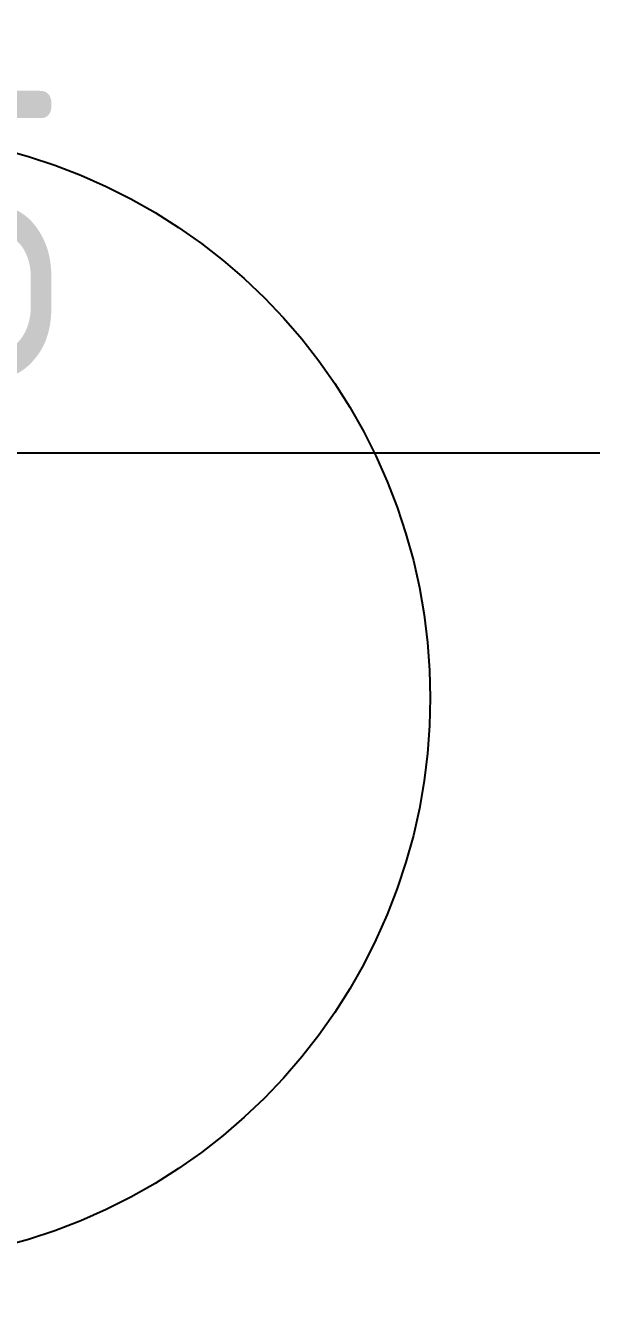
# Model space of a CAD drawing. Extents: x 11992 to 29481, y -6727 to 6811.
# Drawn here: x 17792.4 to 17942.3, y 2141.7 to 2478.8 of the extents above; entities that cross this region are included whole.
import ezdxf

# ---------------------------------------------------------------- set-up
doc = ezdxf.new("R2010")
doc.units = 0
doc.header["$MEASUREMENT"] = 0
doc.layers.get('0').update_dxf_attribs({"color": 8, "linetype": 'CONTINUOUS'})
doc.layers.get('Defpoints').update_dxf_attribs({"color": 8, "linetype": 'CONTINUOUS'})
doc.layers.add('zoylight 4标注', color=9, linetype='CONTINUOUS')
doc.layers.add('zoylight 5回路', color=4, linetype='CONTINUOUS')
doc.styles.add('CCD-DIM', font='archs.shx', dxfattribs={"width": 0.8})
doc.dimstyles.new('zoylight_DIM_40', dxfattribs={"dimscale": 40, "dimtxt": 1.9, "dimasz": 0.4, "dimexe": 0.5, "dimexo": 0.5, "dimgap": 0.5, "dimtad": 1, "dimdec": 0, "dimrnd": 5, "dimzin": 12, "dimdsep": 46, "dimtxsty": 'CCD-DIM', "dimblk": 'CCD_Dimension_Tick', "dimcen": 0.125, "dimclrd": 44, "dimclre": 44, "dimclrt": 50, "dimadec": 0, "dimazin": 0, "dimtfac": 1, "dimtdec": 0, "dimtmove": 2, "dimatfit": 3, "dimldrblk": 'CCD_Leader_Dot', "dimfxl": 0, "dimtvp": 1, "dimtolj": 1, "dimtzin": 0, "dimarcsym": 0})

# ---------------------------------------------------------------- blocks, each defined once
blk = doc.blocks.new('CCD_Dimension_Tick')
at = {"color": 0, "linetype": 'ByBlock'}
for p, q in [((-1.091, 0), (0, 0)), ((0, 0), (1.091, 0))]:
    blk.add_line(p, q, dxfattribs=at)
at = {"color": 0, "linetype": 'Continuous', "const_width": 0.608}
blk.add_lwpolyline([(-0.61, -0.61), (0.61, 0.61)], dxfattribs=at)
blk = doc.blocks.new('*D89')
at = {"layer": 'Defpoints', "color": 0, "linetype": 'Continuous'}
for p in [(17297.04, 2365.52), (17297.04, 2289.57, -312.03), (18199.83, 2289.57, -312.03)]:
    blk.add_point(p, dxfattribs=at)
at = {"layer": 'zoylight 4标注', "color": 44, "linetype": 'Continuous', "lineweight": -2}
blk.add_line((17297.04, 2309.57), (17297.04, 2385.52), dxfattribs=at)
at = {"layer": 'zoylight 4标注', "color": 44, "lineweight": -2}
for p, q in [((18199.83, 2309.57), (18199.83, 2385.52)), ((18183.83, 2365.52), (17313.04, 2365.52))]:
    blk.add_line(p, q, dxfattribs=at)
at = {"layer": 'zoylight 4标注', "color": 44, "linetype": 'Continuous', "lineweight": -2, "xscale": 16, "yscale": 16, "zscale": 16, "rotation": 180}
blk.add_blockref('CCD_Dimension_Tick', (17297.04, 2365.52), dxfattribs=at)
at = {"layer": 'zoylight 4标注', "color": 44, "linetype": 'Continuous', "lineweight": -2, "xscale": 16, "yscale": 16, "zscale": 16}
blk.add_blockref('CCD_Dimension_Tick', (18199.83, 2365.52), dxfattribs=at)
at = {"layer": 'zoylight 4标注', "color": 50, "linetype": 'Continuous', "insert": (17748.43, 2423.52), "char_height": 76, "attachment_point": 5, "style": 'CCD-DIM'}
blk.add_mtext('\\A1;905', dxfattribs=at)
blk = doc.blocks.new('CCD_Leader_Dot')
at = {"color": 0, "linetype": 'ByBlock'}
blk.add_line((-5, 0), (-10, 0), dxfattribs=at)
at = {"color": 0, "linetype": 'ByBlock', "const_width": 5}
blk.add_lwpolyline([(-2.5, 0, 1), (2.5, 0, 1)], format="xyb", close=True, dxfattribs=at)

msp = doc.modelspace()

# ---------------------------------------------------------------- linework, layer by layer
for p, q in [((17786.07, 2446.1, -324.03), (17793.16, 2444.14, -324.03)), ((17786.07, 2446.1, -312.03), (17793.16, 2444.14, -312.03)), ((17793.16, 2444.14, -324.03), (17793.16, 2444.14, -312.03)), ((17793.16, 2444.14, -324.03), (17800.15, 2441.83, -324.03)), ((17793.16, 2444.14, -312.03), (17800.15, 2441.83, -312.03)), ((17800.15, 2441.83, -324.03), (17800.15, 2441.83, -312.03)), ((17800.15, 2441.83, -324.03), (17807.02, 2439.18, -324.03)), ((17800.15, 2441.83, -312.03), (17807.02, 2439.18, -312.03)), ((17807.02, 2439.18, -324.03), (17807.02, 2439.18, -312.03)), ((17807.02, 2439.18, -324.03), (17813.75, 2436.2, -324.03)), ((17807.02, 2439.18, -312.03), (17813.75, 2436.2, -312.03)), ((17813.75, 2436.2, -324.03), (17813.75, 2436.2, -312.03)), ((17813.75, 2436.2, -324.03), (17820.33, 2432.89, -324.03)), ((17813.75, 2436.2, -312.03), (17820.33, 2432.89, -312.03)), ((17820.33, 2432.89, -324.03), (17820.33, 2432.89, -312.03)), ((17820.33, 2432.89, -324.03), (17826.74, 2429.26, -324.03)), ((17820.33, 2432.89, -312.03), (17826.74, 2429.26, -312.03)), ((17826.74, 2429.26, -324.03), (17826.74, 2429.26, -312.03)), ((17826.74, 2429.26, -324.03), (17832.96, 2425.32, -324.03)), ((17826.74, 2429.26, -312.03), (17832.96, 2425.32, -312.03)), ((17832.96, 2425.32, -324.03), (17832.96, 2425.32, -312.03)), ((17832.96, 2425.32, -324.03), (17838.98, 2421.08, -324.03)), ((17832.96, 2425.32, -312.03), (17838.98, 2421.08, -312.03)), ((17838.98, 2421.08, -324.03), (17838.98, 2421.08, -312.03)), ((17838.98, 2421.08, -324.03), (17844.78, 2416.55, -324.03)), ((17838.98, 2421.08, -312.03), (17844.78, 2416.55, -312.03)), ((17844.78, 2416.55, -324.03), (17844.78, 2416.55, -312.03)), ((17844.78, 2416.55, -324.03), (17850.35, 2411.74, -324.03)), ((17844.78, 2416.55, -312.03), (17850.35, 2411.74, -312.03)), ((17850.35, 2411.74, -324.03), (17850.35, 2411.74, -312.03)), ((17850.35, 2411.74, -324.03), (17855.69, 2406.66, -324.03)), ((17850.35, 2411.74, -312.03), (17855.69, 2406.66, -312.03)), ((17855.69, 2406.66, -324.03), (17855.69, 2406.66, -312.03)), ((17855.69, 2406.66, -324.03), (17860.76, 2401.33, -324.03)), ((17855.69, 2406.66, -312.03), (17860.76, 2401.33, -312.03)), ((17860.76, 2401.33, -324.03), (17860.76, 2401.33, -312.03)), ((17860.76, 2401.33, -324.03), (17865.57, 2395.76, -324.03)), ((17860.76, 2401.33, -312.03), (17865.57, 2395.76, -312.03)), ((17865.57, 2395.76, -324.03), (17865.57, 2395.76, -312.03)), ((17865.57, 2395.76, -324.03), (17870.1, 2389.95, -324.03)), ((17865.57, 2395.76, -312.03), (17870.1, 2389.95, -312.03)), ((17870.1, 2389.95, -324.03), (17870.1, 2389.95, -312.03)), ((17870.1, 2389.95, -324.03), (17874.34, 2383.93, -324.03)), ((17870.1, 2389.95, -312.03), (17874.34, 2383.93, -312.03)), ((17874.34, 2383.93, -324.03), (17874.34, 2383.93, -312.03)), ((17874.34, 2383.93, -324.03), (17878.28, 2377.71, -324.03)), ((17874.34, 2383.93, -312.03), (17878.28, 2377.71, -312.03)), ((17878.28, 2377.71, -324.03), (17878.28, 2377.71, -312.03)), ((17878.28, 2377.71, -324.03), (17881.91, 2371.31, -324.03)), ((17878.28, 2377.71, -312.03), (17881.91, 2371.31, -312.03)), ((17881.91, 2371.31, -324.03), (17881.91, 2371.31, -312.03)), ((17881.91, 2371.31, -324.03), (17885.22, 2364.73, -324.03)), ((17881.91, 2371.31, -312.03), (17885.22, 2364.73, -312.03)), ((17885.22, 2364.73, -324.03), (17885.22, 2364.73, -312.03)), ((17885.22, 2364.73, -324.03), (17888.2, 2358, -324.03)), ((17885.22, 2364.73, -312.03), (17888.2, 2358, -312.03)), ((17888.2, 2358, -324.03), (17888.2, 2358, -312.03)), ((17888.2, 2358, -324.03), (17890.85, 2351.13, -324.03)), ((17888.2, 2358, -312.03), (17890.85, 2351.13, -312.03)), ((17890.85, 2351.13, -324.03), (17890.85, 2351.13, -312.03)), ((17890.85, 2351.13, -324.03), (17893.16, 2344.14, -324.03)), ((17890.85, 2351.13, -312.03), (17893.16, 2344.14, -312.03)), ((17893.16, 2344.14, -324.03), (17893.16, 2344.14, -312.03)), ((17893.16, 2344.14, -324.03), (17895.13, 2337.04, -324.03)), ((17893.16, 2344.14, -312.03), (17895.13, 2337.04, -312.03)), ((17895.13, 2337.04, -324.03), (17895.13, 2337.04, -312.03)), ((17895.13, 2337.04, -324.03), (17896.74, 2329.86, -324.03)), ((17895.13, 2337.04, -312.03), (17896.74, 2329.86, -312.03)), ((17896.74, 2329.86, -324.03), (17896.74, 2329.86, -312.03)), ((17896.74, 2329.86, -324.03), (17898, 2322.61, -324.03)), ((17896.74, 2329.86, -312.03), (17898, 2322.61, -312.03)), ((17898, 2322.61, -324.03), (17898, 2322.61, -312.03)), ((17898, 2322.61, -324.03), (17898.9, 2315.3, -324.03)), ((17898, 2322.61, -312.03), (17898.9, 2315.3, -312.03)), ((17898.9, 2315.3, -324.03), (17898.9, 2315.3, -312.03)), ((17898.9, 2315.3, -324.03), (17899.44, 2307.96, -324.03)), ((17898.9, 2315.3, -312.03), (17899.44, 2307.96, -312.03)), ((17899.44, 2307.96, -324.03), (17899.44, 2307.96, -312.03)), ((17899.44, 2307.96, -324.03), (17899.62, 2300.6, -324.03)), ((17899.44, 2307.96, -312.03), (17899.62, 2300.6, -312.03)), ((17899.62, 2300.6, -324.03), (17899.44, 2293.24, -324.03)), ((17899.62, 2300.6, -312.03), (17899.44, 2293.24, -312.03)), ((17899.62, 2300.6, -324.03), (17899.62, 2300.6, -312.03)), ((17899.44, 2293.24, -324.03), (17898.9, 2285.89, -324.03)), ((17899.44, 2293.24, -312.03), (17898.9, 2285.89, -312.03)), ((17899.44, 2293.24, -324.03), (17899.44, 2293.24, -312.03)), ((17898.9, 2285.89, -324.03), (17898, 2278.59, -324.03)), ((17898.9, 2285.89, -312.03), (17898, 2278.59, -312.03)), ((17898.9, 2285.89, -324.03), (17898.9, 2285.89, -312.03)), ((17898, 2278.59, -324.03), (17896.74, 2271.33, -324.03)), ((17898, 2278.59, -312.03), (17896.74, 2271.33, -312.03)), ((17898, 2278.59, -324.03), (17898, 2278.59, -312.03)), ((17896.74, 2271.33, -324.03), (17895.13, 2264.15, -324.03)), ((17896.74, 2271.33, -312.03), (17895.13, 2264.15, -312.03)), ((17896.74, 2271.33, -324.03), (17896.74, 2271.33, -312.03)), ((17895.13, 2264.15, -324.03), (17893.16, 2257.05, -324.03)), ((17895.13, 2264.15, -312.03), (17893.16, 2257.05, -312.03)), ((17895.13, 2264.15, -324.03), (17895.13, 2264.15, -312.03)), ((17893.16, 2257.05, -324.03), (17890.85, 2250.06, -324.03)), ((17893.16, 2257.05, -312.03), (17890.85, 2250.06, -312.03)), ((17893.16, 2257.05, -324.03), (17893.16, 2257.05, -312.03)), ((17890.85, 2250.06, -324.03), (17888.2, 2243.19, -324.03)), ((17890.85, 2250.06, -312.03), (17888.2, 2243.19, -312.03)), ((17890.85, 2250.06, -324.03), (17890.85, 2250.06, -312.03)), ((17888.2, 2243.19, -324.03), (17885.22, 2236.46, -324.03)), ((17888.2, 2243.19, -312.03), (17885.22, 2236.46, -312.03)), ((17888.2, 2243.19, -324.03), (17888.2, 2243.19, -312.03)), ((17885.22, 2236.46, -324.03), (17881.91, 2229.89, -324.03)), ((17885.22, 2236.46, -312.03), (17881.91, 2229.89, -312.03)), ((17885.22, 2236.46, -324.03), (17885.22, 2236.46, -312.03)), ((17881.91, 2229.89, -324.03), (17878.28, 2223.48, -324.03)), ((17881.91, 2229.89, -312.03), (17878.28, 2223.48, -312.03)), ((17881.91, 2229.89, -324.03), (17881.91, 2229.89, -312.03)), ((17878.28, 2223.48, -324.03), (17874.34, 2217.26, -324.03)), ((17878.28, 2223.48, -312.03), (17874.34, 2217.26, -312.03)), ((17878.28, 2223.48, -324.03), (17878.28, 2223.48, -312.03)), ((17874.34, 2217.26, -324.03), (17870.1, 2211.24, -324.03)), ((17874.34, 2217.26, -312.03), (17870.1, 2211.24, -312.03)), ((17874.34, 2217.26, -324.03), (17874.34, 2217.26, -312.03)), ((17870.1, 2211.24, -324.03), (17865.57, 2205.44, -324.03)), ((17870.1, 2211.24, -312.03), (17865.57, 2205.44, -312.03)), ((17870.1, 2211.24, -324.03), (17870.1, 2211.24, -312.03)), ((17865.57, 2205.44, -324.03), (17860.76, 2199.86, -324.03)), ((17865.57, 2205.44, -312.03), (17860.76, 2199.86, -312.03)), ((17865.57, 2205.44, -324.03), (17865.57, 2205.44, -312.03)), ((17860.76, 2199.86, -324.03), (17855.69, 2194.53, -324.03)), ((17860.76, 2199.86, -312.03), (17855.69, 2194.53, -312.03)), ((17860.76, 2199.86, -324.03), (17860.76, 2199.86, -312.03)), ((17855.69, 2194.53, -324.03), (17850.35, 2189.45, -324.03)), ((17855.69, 2194.53, -312.03), (17850.35, 2189.45, -312.03)), ((17855.69, 2194.53, -324.03), (17855.69, 2194.53, -312.03)), ((17850.35, 2189.45, -324.03), (17844.78, 2184.65, -324.03)), ((17850.35, 2189.45, -312.03), (17844.78, 2184.65, -312.03)), ((17850.35, 2189.45, -324.03), (17850.35, 2189.45, -312.03)), ((17844.78, 2184.65, -324.03), (17838.98, 2180.12, -324.03)), ((17844.78, 2184.65, -312.03), (17838.98, 2180.12, -312.03)), ((17844.78, 2184.65, -324.03), (17844.78, 2184.65, -312.03)), ((17838.98, 2180.12, -324.03), (17832.96, 2175.88, -324.03)), ((17838.98, 2180.12, -312.03), (17832.96, 2175.88, -312.03)), ((17838.98, 2180.12, -324.03), (17838.98, 2180.12, -312.03)), ((17832.96, 2175.88, -324.03), (17826.74, 2171.94, -324.03)), ((17832.96, 2175.88, -312.03), (17826.74, 2171.94, -312.03)), ((17832.96, 2175.88, -324.03), (17832.96, 2175.88, -312.03)), ((17826.74, 2171.94, -324.03), (17820.33, 2168.31, -324.03)), ((17826.74, 2171.94, -312.03), (17820.33, 2168.31, -312.03)), ((17826.74, 2171.94, -324.03), (17826.74, 2171.94, -312.03)), ((17820.33, 2168.31, -324.03), (17813.75, 2165, -324.03)), ((17820.33, 2168.31, -312.03), (17813.75, 2165, -312.03)), ((17820.33, 2168.31, -324.03), (17820.33, 2168.31, -312.03)), ((17813.75, 2165, -324.03), (17807.02, 2162.01, -324.03)), ((17813.75, 2165, -312.03), (17807.02, 2162.01, -312.03)), ((17813.75, 2165, -324.03), (17813.75, 2165, -312.03)), ((17807.02, 2162.01, -324.03), (17800.15, 2159.37, -324.03)), ((17807.02, 2162.01, -312.03), (17800.15, 2159.37, -312.03)), ((17807.02, 2162.01, -324.03), (17807.02, 2162.01, -312.03)), ((17800.15, 2159.37, -324.03), (17793.16, 2157.06, -324.03)), ((17800.15, 2159.37, -312.03), (17793.16, 2157.06, -312.03)), ((17800.15, 2159.37, -324.03), (17800.15, 2159.37, -312.03)), ((17793.16, 2157.06, -324.03), (17786.07, 2155.09, -324.03)), ((17793.16, 2157.06, -312.03), (17786.07, 2155.09, -312.03)), ((17793.16, 2157.06, -324.03), (17793.16, 2157.06, -312.03))]:
    msp.add_line(p, q)
at = {"layer": 'zoylight 5回路', "linetype": 'Continuous'}
for centre, radius, start, end in [((14474.64, 3986.7), 4320.53, 318.70368, 19.63303), ((17618.27, 2564.52), 651.3, 335.58119, 79.73024)]:
    msp.add_arc(centre, radius, start, end, dxfattribs=at)

# ---------------------------------------------------------------- dimensions: what is measured, and where the dimension line sits
at = {"layer": 'zoylight 4标注', "linetype": 'Continuous'}
dim = msp.add_aligned_dim(p1=(18199.83, 2289.57, -312.03), p2=(17297.04, 2289.57, -312.03), distance=-75.96, dimstyle='zoylight_DIM_40', dxfattribs=at)
dim.commit()
dim.dimension.update_dxf_attribs({"geometry": '*D89', "text_midpoint": (17748.43, 2423.52)})

doc.saveas('drawing.dxf')
